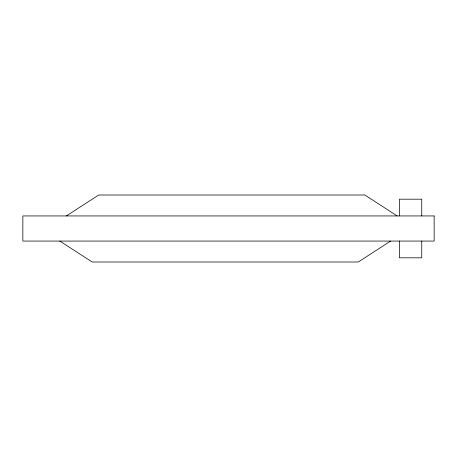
<?xml version="1.0" encoding="UTF-8"?>
<svg xmlns="http://www.w3.org/2000/svg" width="457" height="457" viewBox="0 0 457 457"><rect width="100%" height="100%" fill="white"/><g stroke="black" fill="none" stroke-linecap="round" stroke-linejoin="round"><path stroke-width="0.69" d="M66.362 215.938L98.712 195.002L364.812 195.002L397.162 215.938M390.638 241.062L358.288 261.998L92.188 261.998L59.838 241.062M421.748 215.938L421.748 199.189L399.452 199.189L399.452 215.938M421.748 241.062L421.748 257.811L399.452 257.811L399.452 241.062M434.15 215.938L22.85 215.938L22.85 241.062L434.15 241.062L434.15 215.938"/></g></svg>
